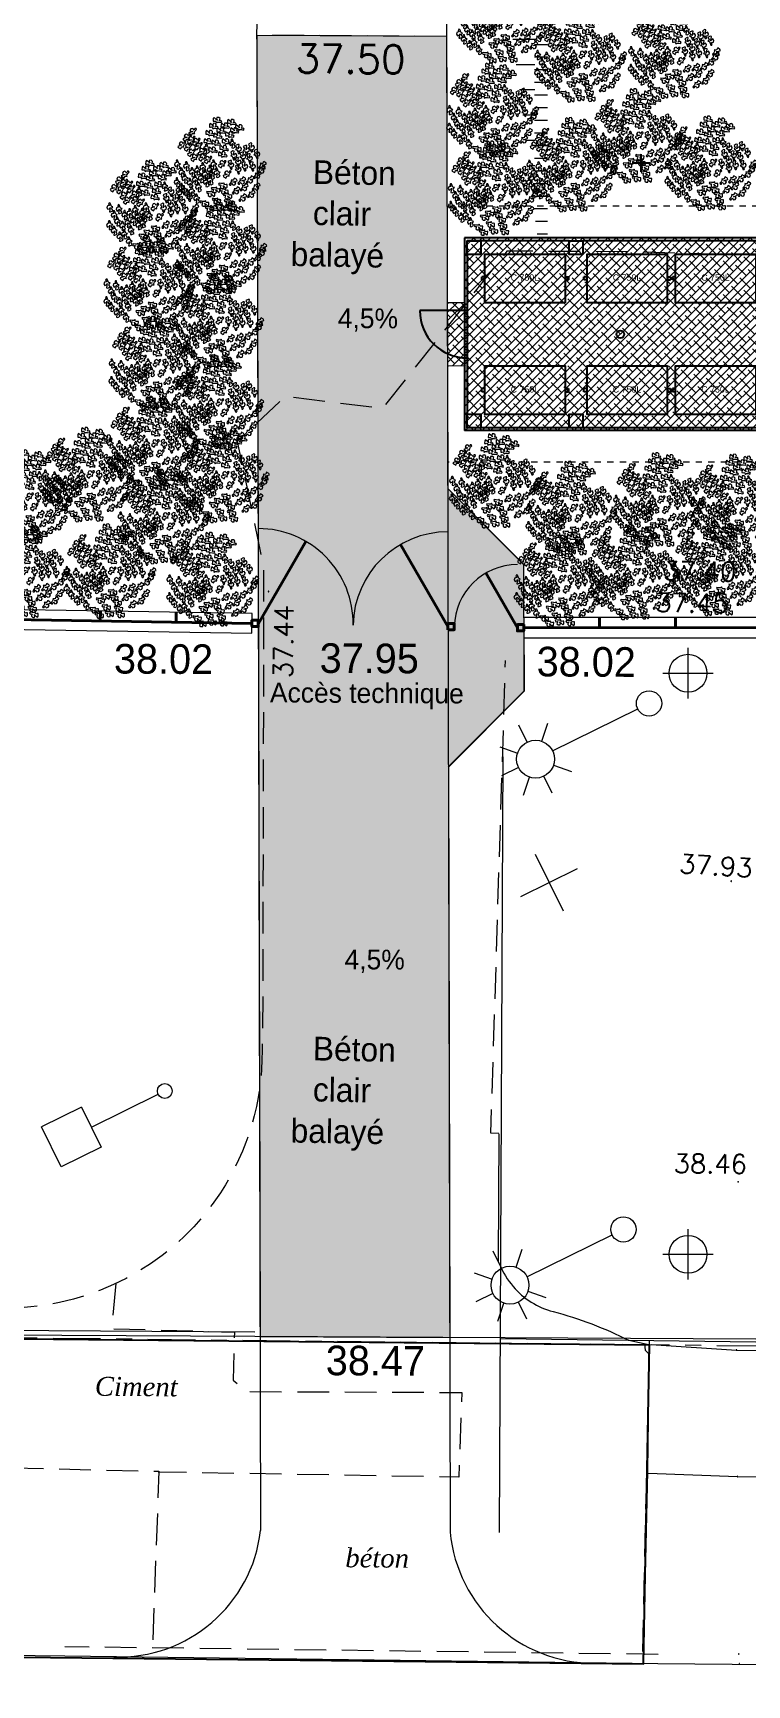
# Model space of a CAD drawing. Extents: x 996 to 1166918, y 537 to 295728.
# Drawn here: x 1106.58 to 1117.87, y 592.11 to 618.25 of the extents above; entities that cross this region are included whole.
import ezdxf

# ---------------------------------------------------------------- set-up
doc = ezdxf.new("R2010")
doc.units = 0
doc.header["$MEASUREMENT"] = 0
for name, pattern in [('CACHEx2', [0.75, 0.5, -0.25]), ('CONTINU', [0]), ('DGN2', [0.75, 0.5, -0.25]), ('DGN3', [1.25, 1, -0.25]), ('DGN4', [1.5, 0.75, -0.25, 0.25, -0.25])]:
    doc.linetypes.add(name, pattern=pattern)
doc.layers.get('0').update_dxf_attribs({"linetype": 'CONTINUOUS', "lineweight": 0})
doc.layers.add('Béton', color=7, linetype='CONTINU', lineweight=5, true_color=0xaba9a0)
for name, color, linetype, lineweight in [('CF-FON-CADASTRE-DIGITALISE', 6, 'DGN4', 0), ('CF-TOPO-ALTITUDE-SEUIL', 7, 'CONTINUOUS', 0), ('CF-TOPO-ALTITUDE-TN', 94, 'CONTINUOUS', 0), ('CF-TOPO-ALTITUDE-VOIRIE', 7, 'CONTINUOUS', 0), ('CF-TOPO-BATI', 7, 'CONTINUOUS', 0), ('CF-TOPO-CARROYAGE', 7, 'CONTINUOUS', 0), ('CF-TOPO-ECL-SIGNAL', 6, 'CONTINUOUS', 0), ('CF-TOPO-NATURE-MATERIAUX-TXT', 7, 'CONTINUOUS', 0), ('CF-TOPO-SIGNAL-NON-ELECT', 6, 'CONTINUOUS', 0), ('CF-TOPO-VEGETATION', 94, 'CONTINUOUS', 0), ('CF-TOPO-VOIRIE', 7, 'CONTINUOUS', 0), ('DIVERS', 7, 'CONTINU', 5), ('Niveaux projet', 7, 'CONTINU', 5), ('Texte projet', 7, 'CONTINU', 5)]:
    doc.layers.add(name, color=color, linetype=linetype, lineweight=lineweight)
doc.layers.add('Locaux OM', color=7, linetype='CONTINUOUS')
doc.layers.add('Trottoirs', color=7, linetype='CONTINUOUS', true_color=0xffffff)
doc.styles.add('LEROY', font='j_leroy')
doc.styles.add('SIMPLEX', font='simplex.shx')
doc.styles.get("Standard").update_dxf_attribs({"font": 'arial.ttf'})
doc.styles.add('Style-Times New Roman IF', font='timesi.ttf')

# ---------------------------------------------------------------- blocks, each defined once
blk = doc.blocks.new('cf835panneau-carre')
at = {"color": 0, "linetype": 'Continuous'}
blk.add_line((0, -1.294), (0, -0.117), dxfattribs=at)
for p, q in [((-0.352, -1.294), (-0.352, -2)), ((-0.352, -1.294), (0.352, -1.294)), ((0.352, -1.294), (0.351, -2)), ((0.351, -2), (-0.352, -2))]:
    blk.add_line(p, q)
at = {"color": 0}
blk.add_circle((0, 0), 0.117, dxfattribs=at)
blk = doc.blocks.new('cf232lampadaire-droit')
at = {"color": 0, "flags": 128}
for points in [[(0, -1.7), (0, -1.7), (0, -0.2)], [(-0.212132, -1.787868), (-0.424264, -1.575736)], [(0.212132, -1.787868), (0.424264, -1.575736)], [(-0.3, -2), (-0.6, -2)], [(0.6, -2), (0.3, -2)], [(-0.424264, -2.424264), (-0.212132, -2.212132)], [(0, -2.3), (0, -2.6)], [(0.424264, -2.424264), (0.212132, -2.212132)]]:
    blk.add_lwpolyline(points, dxfattribs=at)
at = {"color": 0}
for centre, radius in [((0, 0), 0.2), ((0, -2), 0.3)]:
    blk.add_circle(centre, radius, dxfattribs=at)
blk = doc.blocks.new('CROIX')
at = {"linetype": 'CONTINU'}
for p, q in [((0, 0.5), (0, -0.5)), ((-0.5, 0), (0.5, 0))]:
    blk.add_line(p, q, dxfattribs=at)
blk = doc.blocks.new('cf30arbre20')
blk.add_circle((0, 0), 0.1)
for centre, start, end in [((0, 0.3), 0, 180), ((-0.3, 0), 90, 270), ((0.3, 0), 270, 90), ((0, -0.3), 180, 0)]:
    blk.add_arc(centre, 1, start, end)
blk = doc.blocks.new('BRANCHS', base_point=(1.485, 0.588))
for p, q in [((1.515, 0.652), (1.486, 0.637)), ((1.486, 0.637), (1.492, 0.625)), ((1.492, 0.625), (1.502, 0.614)), ((1.531, 0.65), (1.515, 0.652)), ((1.52, 0.596), (1.526, 0.621)), ((1.526, 0.621), (1.531, 0.65)), ((1.549, 0.62), (1.529, 0.612)), ((1.562, 0.6), (1.549, 0.62)), ((1.497, 0.601), (1.486, 0.588)), ((1.486, 0.588), (1.5, 0.588)), ((1.502, 0.614), (1.497, 0.601)), ((1.5, 0.588), (1.514, 0.563)), ((1.514, 0.563), (1.521, 0.541)), ((1.529, 0.612), (1.52, 0.596)), ((1.521, 0.541), (1.534, 0.54)), ((1.529, 0.572), (1.548, 0.576)), ((1.531, 0.565), (1.529, 0.572)), ((1.541, 0.554), (1.531, 0.565)), ((1.534, 0.54), (1.541, 0.554)), ((1.548, 0.576), (1.557, 0.579)), ((1.557, 0.579), (1.562, 0.6))]:
    blk.add_line(p, q)
blk = doc.blocks.new('A$C485828AD')
at = {"layer": 'DIVERS', "ltscale": 0.05, "yscale": 1.265625, "zscale": 1.265625}
for p, xscale, rotation in [((0.326, 1.232), 1.26562500000027, 119.9999999999929), ((0.553, 1.192), 1.26562500000027, 60.00000000000705), ((0.611, 1.305), 1.26562500000027, 60.00000000000705), ((0.67, 1.398), 1.26562500000027, 60.00000000000705), ((0.728, 1.231), 1.26562500000027, 60.00000000000705), ((0.793, 1.309), 1.26562500000027, 60.00000000000705), ((0.895, 1.367), 1.26562500000027, 60.00000000000705), ((0.942, 1.234), 1.26562500000027, 60.00000000000705), ((1.022, 1.281), 1.26562500000027, 60.00000000000705), ((0.155, 1.021), 1.26562500000027, 119.9999999999929), ((0.235, 1.142), 1.26562500000027, 119.9999999999929), ((0.254, 0.986), 1.26562500000027, 119.9999999999929), ((0.305, 1.103), 1.26562500000027, 119.9999999999929), ((0.385, 1.072), 1.26562500000027, 119.9999999999929), ((0.421, 1.006), 1.26562500000027, 119.9999999999929), ((0.524, 1.063), 1.26562500000027, 60.00000000000705), ((0.563, 1.007), 1.265625, 180), ((0.6, 0.927), 1.26562500000027, 60.00000000000705), ((0.648, 1.04), 1.26562500000027, 60.00000000000705), ((0.677, 1.153), 1.26562500000027, 60.00000000000705), ((0.775, 0.954), 1.26562500000027, 60.00000000000705), ((0.811, 1.059), 1.26562500000027, 60.00000000000705), ((0.866, 1.168), 1.26562500000027, 60.00000000000705), ((0.97, 1.085), 1.265625, 180), ((0.101, 0.754), 1.265625, 180), ((0.246, 0.727), 1.265625, 180), ((0.308, 0.901), 1.26562500000027, 119.9999999999929), ((0.359, 0.823), 1.26562500000027, 119.9999999999929), ((0.476, 0.916), 1.26562500000027, 119.9999999999929), ((0.483, 0.83), 1.26562500000027, 119.9999999999929), ((0.57, 0.788), 1.26562500000027, 119.9999999999929), ((0.676, 0.754), 1.265625, 180), ((0.796, 0.721), 1.26562500000027, 119.9999999999929), ((0.753, 0.856), 1.26562500000027, 60.00000000000705), ((1.362, 0.765), 1.26562500000027, 299.999999999993), ((0.097, 0.473), 1.265625, 180), ((0.17, 0.629), 1.265625, 180), ((0.221, 0.532), 1.265625, 180), ((0.301, 0.462), 1.265625, 180), ((0.337, 0.633), 1.265625, 180), ((0.385, 0.512), 1.265625, 180), ((0.417, 0.661), 1.265625, 180), ((0.476, 0.54), 1.265625, 180), ((0.505, 0.711), 1.265625, 180), ((0.541, 0.598), 1.265625, 180), ((0.559, 0.473), 1.265625, 180), ((0.618, 0.668), 1.265625, 180), ((0.621, 0.505), 1.265625, 180), ((0.643, 0.594), 1.265625, 180), ((0.727, 0.621), 1.265625, 180), ((0.872, 0.558), 1.26562500000027, 119.9999999999929), ((0.9, 0.5), 1.26562500000027, 299.999999999993), ((1.038, 0.519), 1.26562500000027, 299.999999999993), ((1.169, 0.535), 1.26562500000027, 299.999999999993), ((1.282, 0.609), 1.26562500000027, 299.999999999993), ((1.347, 0.691), 1.26562500000027, 299.999999999993), ((0.17, 0.384), 1.265625, 180), ((0.261, 0.29), 1.265625, 180), ((0.33, 0.329), 1.265625, 180), ((0.406, 0.216), 1.265625, 180), ((0.436, 0.395), 1.265625, 180), ((0.593, 0.329), 1.26562500000027, 240.0000000000071), ((0.67, 0.392), 1.26562500000027, 240.0000000000071), ((0.786, 0.458), 1.26562500000027, 240.0000000000071), ((0.804, 0.368), 1.26562500000027, 240.0000000000071), ((0.859, 0.294), 1.26562500000027, 240.0000000000071), ((0.947, 0.363), 1.26562500000027, 299.999999999993), ((1.053, 0.25), 1.26562500000027, 299.999999999993), ((1.075, 0.414), 1.26562500000027, 299.999999999993), ((1.187, 0.309), 1.26562500000027, 299.999999999993), ((1.264, 0.425), 1.26562500000027, 299.999999999993), ((0.495, 0.177), 1.26562500000027, 240.0000000000071), ((0.575, 0.092), 1.26562500000027, 240.0000000000071), ((0.684, 0.22), 1.26562500000027, 240.0000000000071), ((0.735, 0.115), 1.26562500000027, 240.0000000000071), ((0.877, 0.197), 1.26562500000027, 240.0000000000071), ((0.906, 0.103), 1.26562500000027, 240.0000000000071)]:
    blk.add_blockref('BRANCHS', p, dxfattribs=dict(at, xscale=xscale, rotation=rotation))
at = {"layer": 'DIVERS', "ltscale": 0.05, "xscale": 1.265625, "yscale": 1.265625, "zscale": 1.265625}
for p in [(0.969, 0.981), (1.093, 0.966), (1.173, 1.005), (0.849, 0.728), (0.893, 0.88), (0.962, 0.775), (1.038, 0.861), (1.067, 0.705), (1.144, 0.833), (1.191, 0.705), (1.26, 0.9), (0.965, 0.658)]:
    blk.add_blockref('BRANCHS', p, dxfattribs=at)
blk = doc.blocks.new('A$C4AF64850')
for p, q in [((5, 41), (0, 41)), ((5, 36), (0, 36)), ((132, 41), (137, 41)), ((132, 36), (137, 36))]:
    blk.add_line(p, q)
blk.add_lwpolyline([(5, 0), (132, 0), (132, 77), (5, 77)], close=True)
for points in [[(0, 41), (0, 36)], [(137, 36), (137, 41)]]:
    blk.add_lwpolyline(points)
blk = doc.blocks.new('A$C1C18484B')
at = {"linetype": 'CACHEx2', "lineweight": 5, "ltscale": 0.2}
for p, q in [((491.8, 405), (0, 405)), ((502.6, 0), (1, 0))]:
    blk.add_line(p, q, dxfattribs=at)
for p, q in [((520.2, 355), (26.7, 355)), ((26.7, 355), (26.7, 50)), ((192.7, 350.5), (31.2, 350.5)), ((494.2, 350.5), (214.2, 350.5)), ((520.2, 355), (520.2, 50)), ((31.2, 329), (31.2, 76)), ((515.7, 329), (515.7, 252.5)), ((515.7, 152.5), (515.7, 76)), ((192.7, 54.5), (31.2, 54.5)), ((494.2, 54.5), (214.2, 54.5)), ((520.2, 50), (26.7, 50))]:
    blk.add_line(p, q)
for points in [[(52.7, 329), (31.2, 329), (31.2, 350.5), (52.7, 350.5)], [(214.2, 329), (192.7, 329), (192.7, 350.5), (214.2, 350.5)], [(515.7, 329), (494.2, 329), (494.2, 350.5), (515.7, 350.5)], [(515.7, 252.5), (510.7, 252.5), (510.7, 257.5), (515.7, 257.5)], [(515.7, 147.5), (510.7, 147.5), (510.7, 152.5), (515.7, 152.5)], [(52.7, 54.5), (31.2, 54.5), (31.2, 76), (52.7, 76)], [(214.2, 54.5), (192.7, 54.5), (192.7, 76), (214.2, 76)], [(515.7, 54.5), (494.2, 54.5), (494.2, 76), (515.7, 76)]]:
    blk.add_lwpolyline(points, close=True)
blk.add_circle((273.4, 202.5), 6)
at = {"xscale": -1}
for p in [(191.2, 252.5), (352.7, 252.5), (492.7, 252.5), (191.2, 75.5), (352.7, 75.5), (492.7, 75.5)]:
    blk.add_blockref('A$C4AF64850', p, dxfattribs=at)
at = {"char_height": 10, "width": 145.743, "attachment_point": 2}
for insert in [(122.5, 297.3), (284, 297.3), (424, 297.3), (122.5, 120.3), (284, 120.3), (424, 120.3)]:
    blk.add_mtext('{\\fArial|b0|i0|c0|p34;C 750L}', dxfattribs=dict(at, insert=insert))

msp = doc.modelspace()

# ---------------------------------------------------------------- hatches: boundary and pattern name
at = {"layer": 'Béton', "ltscale": 0.05}
h = msp.add_hatch(dxfattribs=at)
h.set_pattern_fill('ANSI38', color=256, scale=0.75, style=0)
h.set_pattern_definition([(45, (1112.23075, 607.91317), (-0.0662913, 0.0662913), []), (135, (1112.23075, 607.91317), (-0.1988738, 0.0662913), [0.234375, -0.140625])])
h.paths.add_polyline_path([(1110.17, 597.628), (1113.169, 597.611), (1113.147, 606.638), (1114.343, 607.838), (1114.342, 608.999), (1114.342, 609.84), (1113.136, 611.045), (1113.118, 618.197), (1110.118, 618.215)])
h = msp.add_hatch(dxfattribs=at)
h.set_pattern_fill('ANSI38', color=256, scale=0.75, style=0)
h.set_pattern_definition([(45, (1115.86632, 613.48564), (-0.0662913, 0.0662913), []), (135, (1115.86632, 613.48564), (-0.1988738, 0.0662913), [0.234375, -0.140625])])
h.paths.add_polyline_path([(1118.334, 611.961), (1118.334, 615.011), (1113.399, 615.011), (1113.399, 611.961)])
h = msp.add_hatch(dxfattribs=at)
h.set_pattern_fill('ANSI38', color=256, scale=0.75, style=0)
h.set_pattern_definition([(45, (1113.44606, 613.48495), (-0.066291, 0.066291), []), (135, (1113.44606, 613.48495), (-0.198874, 0.066291), [0.234375, -0.140625])])
h.paths.add_polyline_path([(1113.128, 613.984), (1113.129, 613.862), (1113.42, 613.862), (1113.517, 613.985)])
h.paths.add_polyline_path([(1113.129, 613.579, 0.01968), (1113.154, 613.525), (1113.42, 613.862), (1113.129, 613.862)])
h.paths.add_polyline_path([(1113.13, 613.495), (1113.154, 613.525, -0.01968), (1113.129, 613.579)])
edge = h.paths.add_edge_path()
edge.add_line((1113.444, 613.215), (1113.444, 613.862))
edge.add_line((1113.444, 613.862), (1113.42, 613.862))
edge.add_line((1113.42, 613.862), (1113.154, 613.525))
edge.add_arc((1113.824, 613.862), 0.75, 206.6723, 239.5542)
h.paths.add_polyline_path([(1113.724, 613.986), (1113.764, 613.986), (1113.764, 613.986)])
h.paths.add_polyline_path([(1113.444, 613.862), (1113.444, 613.892), (1113.42, 613.862)])
edge = h.paths.add_edge_path()
edge.add_line((1113.444, 612.985), (1113.444, 613.215))
edge.add_arc((1113.824, 613.862), 0.75, 206.6723, 239.5542, ccw=False)
edge.add_line((1113.154, 613.525), (1113.13, 613.495))
edge.add_line((1113.13, 613.495), (1113.131, 612.984))
edge.add_line((1113.131, 612.984), (1113.444, 612.985))

# ---------------------------------------------------------------- linework, layer by layer
for p, q in [((1110.118, 618.215), (1110.17, 597.628)), ((1113.118, 618.197), (1110.118, 618.215)), ((1113.118, 618.197), (1113.136, 611.045)), ((1114.342, 609.84), (1113.136, 611.045)), ((1114.342, 608.999), (1114.342, 609.84)), ((1114.342, 608.999), (1114.343, 607.838)), ((1114.343, 607.838), (1113.147, 606.638)), ((1113.147, 606.638), (1113.169, 597.611)), ((1110.17, 597.628), (1113.169, 597.611))]:
    msp.add_line(p, q, dxfattribs=at)
msp.add_lwpolyline([(1113.399, 615.011), (1118.334, 615.011), (1118.334, 611.961), (1113.399, 611.961)], close=True, dxfattribs=at)
at = {"layer": 'CF-FON-CADASTRE-DIGITALISE', "lineweight": 0, "flags": 128}
msp.add_lwpolyline([(1050.968, 703.567), (1053.482, 706.703), (1054.868, 711.757), (1098.804, 711.085), (1101.999, 712.978), (1112.616, 712.853), (1112.579, 707.868), (1117.23, 707.834), (1117.273, 710.777), (1153.907, 710.161, -0.128061), (1156.194, 709.608, -0.158091), (1158.331, 707.385, 0.029168), (1158.834, 706.487, -0.115233), (1159.602, 701.898), (1159.408, 609.46), (1158.951, 609.468), (1158.813, 602.433), (1152.032, 598.153, -0.108271), (1148.523, 597.143), (1064.89, 598.051, -0.391305), (1050.624, 612.661), (1050.97, 704.056), (1050.006, 709.836, 0.020715), (1049.379, 712.281, 0.027295), (1048.249, 715.408)], format="xyb", dxfattribs=at)
at = {"layer": 'CF-TOPO-ALTITUDE-TN', "lineweight": 0, "flags": 128}
for points in [[(1117.738, 609.206, 1), (1117.729, 609.201, 1), (1117.738, 609.206)], [(1117.627, 604.833, 1), (1117.618, 604.829, 1), (1117.627, 604.833)], [(1117.734, 600.076, 1), (1117.725, 600.072, 1), (1117.734, 600.076)]]:
    msp.add_lwpolyline(points, format="xyb", dxfattribs=at)
at = {"layer": 'CF-TOPO-ALTITUDE-TN', "lineweight": 0}
for p in [(1117.734, 609.203), (1117.622, 604.831), (1117.729, 600.074)]:
    msp.add_point(p, dxfattribs=at)
at = {"layer": 'CF-TOPO-ALTITUDE-VOIRIE', "lineweight": 0, "flags": 128}
for points in [[(1110.306, 609.418, 1), (1110.297, 609.414, 1), (1110.306, 609.418)], [(1117.772, 609.341, 1), (1117.763, 609.336, 1), (1117.772, 609.341)], [(1117.707, 597.414, 1), (1117.698, 597.41, 1), (1117.707, 597.414)], [(1117.722, 595.413, 1), (1117.713, 595.409, 1), (1117.722, 595.413)], [(1117.743, 592.603, 1), (1117.734, 592.599, 1), (1117.743, 592.603)], [(1117.753, 592.451, 1), (1117.744, 592.446, 1), (1117.753, 592.451)]]:
    msp.add_lwpolyline(points, format="xyb", dxfattribs=at)
at = {"layer": 'CF-TOPO-BATI', "lineweight": 0}
msp.add_line((1110.116, 618.155), (1110.121, 618.465), dxfattribs=at)
at = {"layer": 'CF-TOPO-BATI', "lineweight": 0, "flags": 128}
for points in [[(1088.706, 609.083), (1099.249, 608.931), (1110.036, 608.755), (1110.041, 609.065), (1099.254, 609.241), (1088.71, 609.393)], [(1118.122, 609.004), (1114.339, 609.002), (1114.339, 608.682), (1118.119, 608.684)]]:
    msp.add_lwpolyline(points, dxfattribs=at)
at = {"layer": 'CF-TOPO-VOIRIE', "linetype": 'DGN2', "lineweight": 0}
msp.add_line((1113.115, 618.2), (1110.115, 618.219), dxfattribs=at)
at = {"layer": 'CF-TOPO-VOIRIE', "linetype": 'DGN2', "lineweight": 0, "flags": 128}
msp.add_lwpolyline([(1118.979, 614.709), (1115.943, 614.793), (1114.073, 614.801), (1112.102, 612.31), (1110.561, 612.5), (1109.807, 611.79), (1110.224, 609.791), (1110.208, 602.507), (1110.199, 602.152, -0.148538), (1109.539, 599.901, -0.228001), (1106.542, 598.096, -0.038784), (1103.996, 598.055), (1103.85, 595.599), (1108.567, 595.495), (1108.464, 592.676)], format="xyb", dxfattribs=at)
for points in [[(1113.943, 600.836), (1113.818, 600.846), (1114.05, 608.326)], [(1107.883, 598.463), (1107.817, 597.751), (1109.761, 597.695), (1109.744, 596.935), (1109.955, 596.755), (1113.357, 596.741), (1113.311, 595.399), (1108.557, 595.481)], [(1116.22, 592.643), (1116.328, 597.341), (1116.265, 597.405), (1116.252, 597.513)], [(1116.462, 592.596), (1107.081, 592.716)]]:
    msp.add_lwpolyline(points, dxfattribs=at)
at = {"layer": 'CF-TOPO-VOIRIE', "lineweight": 0, "flags": 128}
msp.add_lwpolyline([(1113.942, 600.832), (1113.934, 598.812), (1113.957, 598.771, 0.082819), (1114.171, 598.417, 0.151976), (1114.803, 598.02, -0.051994), (1115.999, 597.566), (1116.339, 597.494)], format="xyb", dxfattribs=at)
for points in [[(1116.353, 597.498), (1117.703, 597.412), (1130.67, 597.271), (1138.229, 597.252), (1147.501, 597.139)], [(1116.308, 595.464), (1117.718, 595.411), (1130.902, 595.316), (1138.105, 595.256), (1147.034, 595.143)], [(1107.079, 592.566), (1086.917, 592.794), (1071.774, 592.937), (1063.654, 593.072), (1062.747, 593.141)], [(1116.461, 592.446), (1107.079, 592.566)], [(1147.996, 592.112), (1132.894, 592.299), (1116.461, 592.446)]]:
    msp.add_lwpolyline(points, dxfattribs=at)
at = {"layer": 'DIVERS'}
for p, q in [((1113.102, 623.536), (1113.174, 594.532)), ((1110.116, 618.155), (1110.175, 594.555)), ((1113.399, 613.985), (1113.128, 613.984)), ((1113.399, 612.985), (1113.131, 612.984)), ((1088.592, 597.752), (1110.084, 597.631)), ((1088.593, 597.823), (1110.086, 597.701)), ((1110.084, 597.631), (1118.008, 597.587))]:
    msp.add_line(p, q, dxfattribs=at)
at = {"layer": 'DIVERS', "ltscale": 0.05}
for p, q in [((1114.513, 618.152), (1114.165, 618.152)), ((1114.713, 618.069), (1114.508, 618.069)), ((1114.513, 617.752), (1114.218, 617.752)), ((1114.713, 617.869), (1114.508, 617.869)), ((1114.713, 617.669), (1114.508, 617.669)), ((1114.713, 617.469), (1114.508, 617.469)), ((1114.513, 617.352), (1114.27, 617.352)), ((1114.713, 617.269), (1114.508, 617.269)), ((1114.513, 616.952), (1114.323, 616.952)), ((1114.713, 617.069), (1114.508, 617.069)), ((1114.713, 616.869), (1114.508, 616.869)), ((1114.513, 616.552), (1114.375, 616.552)), ((1114.713, 616.669), (1114.508, 616.669)), ((1114.713, 616.469), (1114.508, 616.469)), ((1114.713, 616.269), (1114.508, 616.269)), ((1114.513, 616.152), (1114.428, 616.152)), ((1114.713, 616.069), (1114.508, 616.069)), ((1114.513, 615.752), (1114.48, 615.752)), ((1114.713, 615.869), (1114.508, 615.869)), ((1114.713, 615.669), (1114.508, 615.669)), ((1114.713, 615.469), (1114.508, 615.469)), ((1114.713, 615.269), (1114.522, 615.269)), ((1114.713, 615.069), (1114.552, 615.069)), ((1114.339, 609.843), (1113.136, 611.045)), ((1114.339, 609.002), (1114.339, 609.843)), ((1114.339, 608.682), (1114.34, 607.841)), ((1116.936, 608.522), (1116.936, 607.722)), ((1116.536, 608.122), (1117.336, 608.122)), ((1114.34, 607.841), (1113.144, 606.641)), ((1116.936, 599.327), (1116.936, 598.527)), ((1116.536, 598.927), (1117.336, 598.927))]:
    msp.add_line(p, q, dxfattribs=at)
at = {"layer": 'DIVERS', "lineweight": 40}
for p, q in [((1110.14, 608.91), (1110.89, 610.209)), ((1113.139, 608.86), (1112.389, 610.159)), ((1114.239, 608.842), (1113.739, 609.709)), ((1107.639, 608.949), (1107.642, 609.104)), ((1108.839, 608.93), (1108.841, 609.085)), ((1115.539, 608.842), (1115.539, 609.002)), ((1116.739, 608.843), (1116.739, 609.003))]:
    msp.add_line(p, q, dxfattribs=at)
at = {"layer": 'DIVERS', "lineweight": 40, "flags": 128}
for points in [[(1110.039, 608.91), (1099.251, 609.086), (1088.808, 609.237)], [(1118.121, 608.844), (1114.339, 608.842)]]:
    msp.add_lwpolyline(points, dxfattribs=at)
at = {"layer": 'DIVERS', "lineweight": 40}
for points in [[(1110.039, 608.861), (1110.139, 608.861), (1110.139, 608.961), (1110.039, 608.961)], [(1113.139, 608.81), (1113.239, 608.81), (1113.239, 608.91), (1113.139, 608.91)]]:
    msp.add_lwpolyline(points, close=True, dxfattribs=at)
msp.add_lwpolyline([(1114.339, 608.892), (1114.239, 608.892), (1114.239, 608.792), (1114.339, 608.792), (1114.339, 608.892)], dxfattribs=at)
at = {"layer": 'DIVERS'}
for points in [[(1113.953, 594.522), (1114.013, 606.801)], [(1118.007, 597.537), (1113.968, 597.589)], [(1116.235, 592.445), (1116.3, 595.494), (1116.328, 597.56)]]:
    msp.add_lwpolyline(points, dxfattribs=at)
at = {"layer": 'DIVERS', "ltscale": 0.05}
for centre in [(1116.936, 608.122), (1116.936, 598.927)]:
    msp.add_circle(centre, 0.3, dxfattribs=at)
for centre, radius, start, end in [((1110.139, 608.911), 1.5, 358.9989, 90), ((1113.139, 608.86), 1.5, 90, 179.0733), ((1114.239, 608.842), 1, 90, 179.0733)]:
    msp.add_arc(centre, radius, start, end, dxfattribs=at)
at = {"layer": 'DIVERS'}
for centre, radius, start, end in [((1107.934, 594.81), 2.255, 267.8486, 353.5101), ((1115.457, 594.748), 2.293, 185.4091, 270)]:
    msp.add_arc(centre, radius, start, end, dxfattribs=at)
at = {"layer": 'Locaux OM', "ltscale": 0.05}
for p, q in [((1116.054, 616.197), (1116.332, 616.197)), ((1116.193, 616.336), (1116.193, 616.058)), ((1113.444, 613.862), (1112.694, 613.862))]:
    msp.add_line(p, q, dxfattribs=at)
msp.add_arc((1113.444, 613.862), 0.75, 180, 270, dxfattribs=at)
at = {"layer": 'Trottoirs', "ltscale": 0.05}
msp.add_lwpolyline([(1116.327, 597.489), (1088.592, 597.752), (1080.435, 597.804), (1065.435, 598.004), (1065.409, 595.968), (1065.377, 592.992), (1116.235, 592.445), (1116.327, 597.489)], dxfattribs=at)

# ---------------------------------------------------------------- block references
at = {"layer": 'CF-TOPO-CARROYAGE', "rotation": 26.18773148999673}
msp.add_blockref('CROIX', (1114.74, 604.809), dxfattribs=at)
at = {"layer": 'CF-TOPO-ECL-SIGNAL', "lineweight": 0, "rotation": 296.1877314899967}
for p in [(1116.32, 607.645), (1115.915, 599.321)]:
    msp.add_blockref('cf232lampadaire-droit', p, dxfattribs=at)
at = {"layer": 'CF-TOPO-SIGNAL-NON-ELECT', "lineweight": 0, "rotation": 296.1877314899967}
msp.add_blockref('cf835panneau-carre', (1108.66, 601.511), dxfattribs=at)
at = {"layer": 'CF-TOPO-VEGETATION', "lineweight": 0, "rotation": 296.1877314899982}
msp.add_blockref('cf30arbre20', (1119.291, 594.006), dxfattribs=at)
at = {"layer": 'DIVERS', "ltscale": 0.05}
for p in [(1113.275, 617.779), (1114.509, 617.161), (1115.99, 617.222), (1113.117, 616.29), (1115.403, 615.881), (1108.808, 615.428), (1114.381, 615.425), (1116.57, 615.447), (1113.141, 615.053), (1107.74, 614.75), (1108.817, 614.129), (1107.694, 613.544), (1108.768, 612.953), (1107.774, 612.28), (1108.768, 611.658), (1107.749, 611.011), (1106.724, 610.52), (1108.855, 610.508), (1113.161, 610.422), (1105.758, 610.166), (1114.37, 609.987), (1115.753, 610.12), (1116.977, 610.097), (1107.916, 609.856), (1105.7, 608.994), (1107.064, 608.994), (1115.362, 608.972), (1116.683, 609.033), (1108.69, 608.861), (1114.184, 608.863)]:
    msp.add_blockref('A$C485828AD', p, dxfattribs=at)
at = {"layer": 'Locaux OM', "ltscale": 0.05, "xscale": 0.009999999999990905, "yscale": 0.009999999999990905, "zscale": 0.01}
msp.add_blockref('A$C1C18484B', (1113.132, 611.461), dxfattribs=at)

# ---------------------------------------------------------------- texts
at = {"layer": 'CF-TOPO-ALTITUDE-SEUIL', "linetype": 'DGN3', "lineweight": 0, "style": 'SIMPLEX'}
msp.add_text('37.50', height=0.45, rotation=359.5446, dxfattribs=at).set_placement((1110.729, 617.623))
at = {"layer": 'CF-TOPO-ALTITUDE-TN', "linetype": 'DGN3', "lineweight": 0, "style": 'SIMPLEX'}
for s, rotation, p in [('37.45', 359.0723, (1116.419, 609.094)), ('37.93', 356.3542, (1116.791, 604.962)), ('38.46', 359.3749, (1116.71, 600.216))]:
    msp.add_text(s, height=0.3, rotation=rotation, dxfattribs=at).set_placement(p)
at = {"layer": 'CF-TOPO-ALTITUDE-VOIRIE', "linetype": 'DGN3', "lineweight": 0, "style": 'SIMPLEX'}
for s, rotation, p in [('37.40', 359.0723, (1116.543, 609.596)), ('37.44', 89.0723, (1110.678, 608.044))]:
    msp.add_text(s, height=0.3, rotation=rotation, dxfattribs=at).set_placement(p)
at = {"layer": 'CF-TOPO-NATURE-MATERIAUX-TXT', "color": 7, "linetype": 'DGN3', "lineweight": 0, "style": 'Style-Times New Roman IF'}
for s, p in [('Ciment', (1107.553, 596.689)), ('béton', (1111.515, 593.975))]:
    msp.add_text(s, height=0.3, rotation=359.5204, dxfattribs=at).set_placement(p)
at = {"layer": 'Niveaux projet', "style": 'LEROY'}
for s, height, p in [('4,5%%%', 0.3125, (1111.396, 613.585)), ('38.02', 0.4687, (1107.855, 608.118)), ('37.95', 0.4687, (1111.109, 608.128)), ('38.02', 0.4687, (1114.542, 608.073)), ('4,5%%%', 0.3125, (1111.503, 603.438)), ('38.47', 0.4687, (1111.206, 597.014))]:
    msp.add_text(s, height=height, rotation=359.678, dxfattribs=at).set_placement(p)
at = {"layer": 'Texte projet', "style": 'LEROY'}
for s, height, rotation, p in [('Béton', 0.375, 358.9495, (1111, 615.867)), ('clair', 0.375, 358.9495, (1111, 615.217)), ('balayé', 0.375, 358.9495, (1110.648, 614.567)), ('Accès technique', 0.31248, 359.678, (1110.323, 607.661)), ('Béton', 0.375, 358.9495, (1111, 601.996)), ('clair', 0.375, 358.9495, (1111, 601.347)), ('balayé', 0.375, 358.9495, (1110.648, 600.697))]:
    msp.add_text(s, height=height, rotation=rotation, dxfattribs=at).set_placement(p)

doc.saveas('drawing.dxf')
